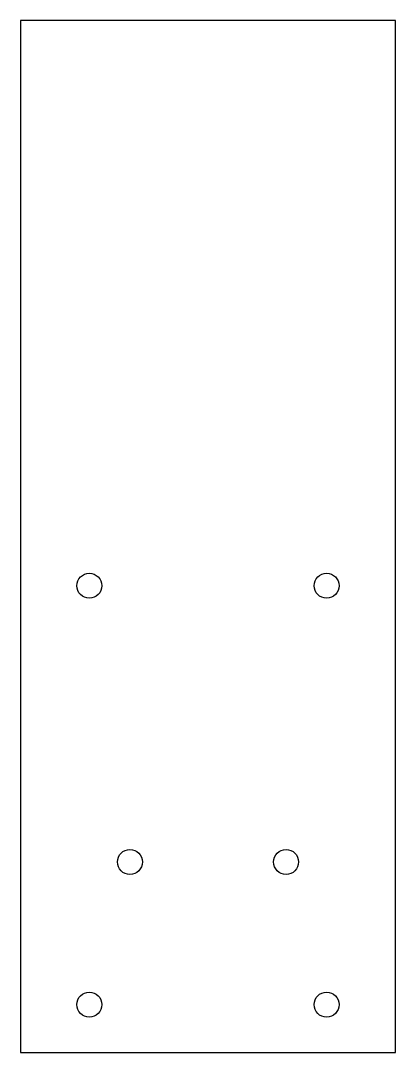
# Model space of a CAD drawing. Header units: millimetres. Extents: x -30 to 30, y 110 to 275.
import ezdxf

# ---------------------------------------------------------------- set-up
doc = ezdxf.new("R2010")
doc.units = ezdxf.units.MM

msp = doc.modelspace()

# ---------------------------------------------------------------- linework, layer by layer
msp.add_lwpolyline([(-30, 275), (-30, 110), (30, 110), (30, 275)], close=True)
for centre in [(-19, 184.63), (18.99, 184.63), (-12.5, 140.45), (12.5, 140.45), (-19, 117.63), (18.99, 117.63)]:
    msp.add_circle(centre, 2)

doc.saveas('drawing.dxf')
